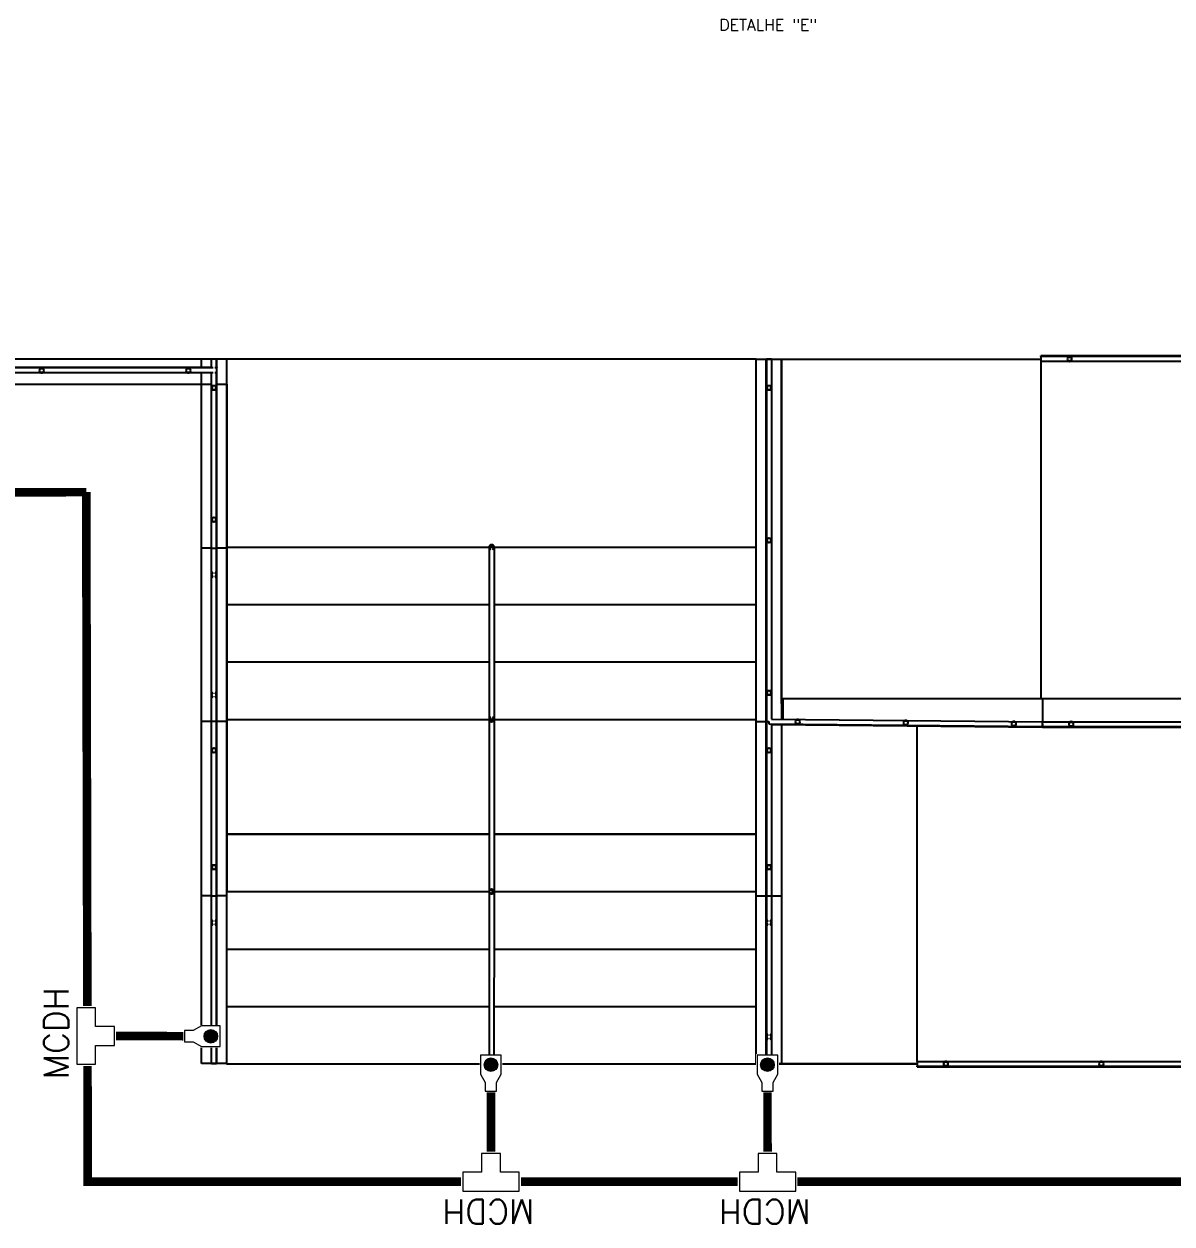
# Model space of a CAD drawing. Header units: millimetres. Extents: x -107267 to 109426, y -98906 to 83910.
# Drawn here: x -10440 to -438, y -26664 to -16213 of the extents above; entities that cross this region are included whole.
import ezdxf

# ---------------------------------------------------------------- set-up
doc = ezdxf.new("R2010")
doc.units = ezdxf.units.MM
doc.linetypes.add('ACAD_ISO12W100', pattern=[21, 12, -3, 0, -3, 0, -3])
doc.layers.add('00_m3g_spda_ater_cabo50', color=1, linetype='Continuous', lineweight=9)
doc.layers.add('0_tag_texto_preto', color=7, linetype='Continuous', lineweight=9)
doc.layers.add('Top (Plan) View-MISC', color=7, linetype='Continuous')
doc.layers.add('Top (Plan) View-STEEL', color=9, linetype='Continuous')
doc.styles.add('PDR2.0', font='romans.shx', dxfattribs={"height": 2})
doc.styles.add('ROMANS', font='romans.shx')

# ---------------------------------------------------------------- blocks, each defined once
blk = doc.blocks.new('*U24')
at = {"lineweight": 9, "style": 'PDR2.0'}
blk.add_text('MCDH', height=1.7, dxfattribs=at).set_placement((-3.015, 1.248))
at = {"color": 255, "lineweight": 0}
blk.add_wipeout([(-2.085, 0.773), (-2.085, -0.773), (-0.773, -0.773), (-0.773, -2.085), (0.773, -2.085), (0.773, -0.773), (2.085, -0.773), (2.085, 0.773)], dxfattribs=at)
at = {"lineweight": 9}
blk.add_lwpolyline([(-0.656, -0.656), (-0.656, -1.968), (0.656, -1.968), (0.656, -0.656), (1.968, -0.656), (1.968, 0.656), (0.656, 0.656), (-0.656, 0.656), (-1.968, 0.656), (-1.968, -0.656)], close=True, dxfattribs=at)
blk = doc.blocks.new('M3G_P_CONECTOR_COMP')
at = {"color": 255, "lineweight": 0}
blk.add_wipeout([(-1.14, -0.61), (-2.01, -0.61), (-2.75, -1.03), (-4.57, -1.03), (-4.57, 1.03), (-2.75, 1.03), (-2.01, 0.61), (-1.14, 0.61)], dxfattribs=at)
at = {"lineweight": 9}
h = blk.add_hatch(color=256, dxfattribs=at)
h.dxf.hatch_style = 1
edge = h.paths.add_edge_path()
edge.add_arc((-3.62, 0), 0.612, 0, 360)
blk.add_lwpolyline([(-1.24, 0.51), (-2.03, 0.51), (-2.77, 0.93), (-4.47, 0.93), (-4.47, -0.93), (-2.77, -0.93), (-2.03, -0.51), (-1.24, -0.51)], close=True, dxfattribs=at)
blk.add_circle((-3.62, 0), 0.612, dxfattribs=at)
blk = doc.blocks.new('*U354')
at = {"layer": 'Top (Plan) View-MISC', "color": 0, "linetype": 'ByBlock', "lineweight": -2}
blk.add_line((-4060, -19131), (-8674, -19131), dxfattribs=at)
blk = doc.blocks.new('*U1072')
at = {"layer": 'Top (Plan) View-MISC', "color": 0, "linetype": 'ByBlock', "lineweight": -2}
for p, q in [((-4060, -19131), (-8674, -19131)), ((-8674, -19351), (-8674, -20769)), ((-8674, -20769), (-6387, -20769)), ((-6344, -20769), (-4060, -20769))]:
    blk.add_line(p, q, dxfattribs=at)
blk = doc.blocks.new('*U1073')
at = {"layer": 'Top (Plan) View-MISC', "color": 0, "linetype": 'ByBlock', "lineweight": -2}
for p, q in [((-8674, -20769), (-8674, -21269)), ((-8674, -20769), (-8674, -20769)), ((-8674, -21269), (-6387, -21269)), ((-6344, -21269), (-4060, -21269))]:
    blk.add_line(p, q, dxfattribs=at)
blk = doc.blocks.new('*U1074')
at = {"layer": 'Top (Plan) View-MISC', "color": 0, "linetype": 'ByBlock', "lineweight": -2}
for p, q in [((-8674, -21269), (-8674, -21769)), ((-8674, -21769), (-6387, -21769)), ((-6344, -21769), (-4060, -21769))]:
    blk.add_line(p, q, dxfattribs=at)
blk = doc.blocks.new('*U1075')
at = {"layer": 'Top (Plan) View-MISC', "color": 0, "linetype": 'ByBlock', "lineweight": -2}
for p, q in [((-8674, -21769), (-8674, -22269)), ((-8674, -22269), (-6387, -22269)), ((-6365, -22269), (-6348, -22269)), ((-6344, -22269), (-4060, -22269))]:
    blk.add_line(p, q, dxfattribs=at)
blk = doc.blocks.new('*U1076')
at = {"layer": 'Top (Plan) View-MISC', "color": 0, "linetype": 'ByBlock', "lineweight": -2}
for p, q in [((-8674, -23269), (-8674, -23769)), ((-6387, -23269), (-8674, -23269)), ((-4060, -23269), (-6345, -23269)), ((-8674, -23769), (-6388, -23769)), ((-6345, -23769), (-4060, -23769))]:
    blk.add_line(p, q, dxfattribs=at)
blk = doc.blocks.new('*U1077')
at = {"layer": 'Top (Plan) View-MISC', "color": 0, "linetype": 'ByBlock', "lineweight": -2}
for p, q in [((-8674, -23769), (-8675, -23769)), ((-8675, -24269), (-6388, -24269)), ((-6346, -24269), (-4060, -24269))]:
    blk.add_line(p, q, dxfattribs=at)
blk = doc.blocks.new('*U1078')
at = {"layer": 'Top (Plan) View-MISC', "color": 0, "linetype": 'ByBlock', "lineweight": -2}
for p, q in [((-8675, -24769), (-6388, -24769)), ((-6346, -24769), (-4060, -24769))]:
    blk.add_line(p, q, dxfattribs=at)
blk = doc.blocks.new('*U1079')
at = {"layer": 'Top (Plan) View-MISC', "color": 0, "linetype": 'ByBlock', "lineweight": -2}
for p, q in [((-8675, -25267), (-8675, -25269)), ((-8675, -25269), (-6389, -25269)), ((-6385, -25269), (-6369, -25269)), ((-6346, -25269), (-4060, -25269)), ((-4060, -25269), (-4060, -25268))]:
    blk.add_line(p, q, dxfattribs=at)
blk = doc.blocks.new('*U1080')
at = {"layer": 'Top (Plan) View-MISC', "color": 0, "linetype": 'ByBlock', "lineweight": -2}
for p, q in [((-8674, -22269), (-8674, -23269)), ((-8674, -23269), (-6387, -23269)), ((-6345, -23269), (-4060, -23269))]:
    blk.add_line(p, q, dxfattribs=at)
blk = doc.blocks.new('*U1081')
at = {"layer": 'Top (Plan) View-MISC', "color": 0, "linetype": 'ByBlock', "lineweight": -2}
for p, q in [((-8675, -19131), (-8895, -19131)), ((-8895, -19203), (-8895, -19131)), ((-8675, -19131), (-8675, -20779)), ((-8895, -20779), (-8895, -19251)), ((-8807, -20779), (-8895, -20779)), ((-8895, -22288), (-8895, -20779)), ((-8675, -20779), (-8759, -20779)), ((-8675, -20779), (-8675, -22288)), ((-8807, -22288), (-8895, -22288)), ((-8895, -23806), (-8895, -22288)), ((-8675, -22288), (-8759, -22288)), ((-8675, -22288), (-8675, -23806)), ((-8807, -23806), (-8895, -23806)), ((-8895, -25267), (-8895, -23806)), ((-8675, -23806), (-8759, -23806)), ((-8675, -23806), (-8675, -25267)), ((-8675, -25267), (-8895, -25267))]:
    blk.add_line(p, q, dxfattribs=at)
blk = doc.blocks.new('*U1082')
at = {"layer": 'Top (Plan) View-MISC', "color": 0, "linetype": 'ByBlock', "lineweight": -2}
for p, q in [((-4060, -22288), (-4060, -19131)), ((-4060, -19131), (-3840, -19131)), ((-3840, -19131), (-3840, -22267)), ((-4060, -23806), (-4060, -22288)), ((-4060, -22288), (-3971, -22288)), ((-3840, -22315), (-3840, -23806)), ((-4060, -25267), (-4060, -23806)), ((-4060, -23806), (-3976, -23806)), ((-3928, -23806), (-3840, -23806)), ((-3840, -23806), (-3840, -25267)), ((-4060, -25267), (-3840, -25267)), ((-4060, -25268), (-4060, -25267)), ((-4060, -25269), (-3840, -25269)), ((-3840, -25267), (-3840, -25269))]:
    blk.add_line(p, q, dxfattribs=at)
blk = doc.blocks.new('*U1083')
at = {"layer": 'Top (Plan) View-MISC', "color": 0, "linetype": 'ByBlock', "lineweight": -2}
blk.add_line((-3840, -19131), (-1581, -19131), dxfattribs=at)
blk = doc.blocks.new('*U1085')
at = {"layer": 'Top (Plan) View-MISC', "color": 0, "linetype": 'ByBlock', "lineweight": -2}
blk.add_line((-3840, -25269), (-2658, -25269), dxfattribs=at)
blk = doc.blocks.new('*U1086')
at = {"layer": 'Top (Plan) View-MISC', "color": 0, "linetype": 'ByBlock', "lineweight": -2}
for p, q in [((-2658, -25248), (-2658, -22326)), ((8680, -25248), (8680, -22336)), ((8729, -22269), (9508, -22269)), ((-2658, -25269), (-3840, -25269)), ((-3840, -25269), (-3840, -25269))]:
    blk.add_line(p, q, dxfattribs=at)
blk = doc.blocks.new('*U1087')
at = {"layer": 'Top (Plan) View-MISC', "color": 0, "linetype": 'ByBlock', "lineweight": -2}
for p, q in [((-3840, -19131), (-1581, -19131)), ((-3840, -22131), (-3840, -19131)), ((-1578, -22090), (-1578, -19152)), ((8724, -22090), (8724, -19152)), ((9535, -19131), (9535, -19131)), ((-3828, -22131), (-3840, -22131)), ((9508, -22131), (8729, -22131))]:
    blk.add_line(p, q, dxfattribs=at)
blk = doc.blocks.new('*U1089')
at = {"layer": 'Top (Plan) View-MISC', "color": 0, "linetype": 'ByBlock', "lineweight": -2}
for p, q in [((-1567, -22090), (-3828, -22090)), ((-3828, -22090), (-3828, -22268)), ((-1567, -22090), (-1567, -22289)), ((8729, -22090), (-1567, -22090)), ((8729, -22090), (8729, -22310)), ((8729, -22310), (8729, -22310))]:
    blk.add_line(p, q, dxfattribs=at)
blk = doc.blocks.new('*U1090')
at = {"layer": 'Top (Plan) View-STEEL', "color": 0, "linetype": 'ByBlock', "lineweight": -2}
for p, q in [((-2658, -25248), (-2658, -25290)), ((-2658, -25248), (8680, -25248)), ((-2658, -25290), (8680, -25290)), ((-2658, -25295), (-2658, -25290)), ((8680, -25290), (8680, -25295)), ((-2658, -25295), (8680, -25295))]:
    blk.add_line(p, q, dxfattribs=at)
for centre, start, end in [((-2409, -25269), 3.5392, 176.4608), ((-2409, -25269), 183.5392, 356.4608), ((-1054, -25269), 3.5392, 176.4608), ((-1054, -25269), 183.5392, 356.4608), ((301, -25269), 3.5392, 176.4608), ((301, -25269), 183.5392, 356.4608), ((1656, -25269), 3.5392, 176.4608), ((1656, -25269), 183.5392, 356.4608), ((3011, -25269), 3.5392, 176.4608), ((3011, -25269), 183.5392, 356.4608), ((4366, -25269), 3.5392, 176.4608), ((4366, -25269), 183.5392, 356.4608), ((5721, -25269), 3.5392, 176.4608), ((5721, -25269), 183.5392, 356.4608), ((7076, -25269), 3.5392, 176.4608), ((7076, -25269), 183.5392, 356.4608), ((8431, -25269), 3.5392, 176.4608), ((8431, -25269), 183.5392, 356.4608)]:
    blk.add_arc(centre, 21.2, start, end, dxfattribs=at)
at = {"layer": 'Top (Plan) View-STEEL', "color": 0, "linetype": 'ByBlock', "lineweight": -2, "extrusion": (0, 0, -1)}
for centre, start, end in [((2409, -25269), 4.1694, 175.8306), ((2409, -25269), 184.1694, 355.8306), ((1054, -25269), 4.1694, 175.8306), ((1054, -25269), 184.1694, 355.8306), ((-301, -25269), 4.1694, 175.8306), ((-301, -25269), 184.1694, 355.8306), ((-1656, -25269), 4.1694, 175.8306), ((-1656, -25269), 184.1694, 355.8306), ((-3011, -25269), 4.1694, 175.8306), ((-3011, -25269), 184.1694, 355.8306), ((-4366, -25269), 4.1694, 175.8306), ((-4366, -25269), 184.1694, 355.8306), ((-5721, -25269), 4.1694, 175.8306), ((-5721, -25269), 184.1694, 355.8306), ((-7076, -25269), 4.1694, 175.8306), ((-7076, -25269), 184.1694, 355.8306), ((-8431, -25269), 4.1694, 175.8306), ((-8431, -25269), 184.1694, 355.8306)]:
    blk.add_arc(centre, 18, start, end, dxfattribs=at)
blk = doc.blocks.new('*U1093')
at = {"layer": 'Top (Plan) View-STEEL', "color": 0, "linetype": 'ByBlock', "lineweight": -2}
for p, q in [((-1581, -19109), (-1581, -19104)), ((3477, -19104), (-1581, -19104)), ((-1581, -19109), (-1581, -19131)), ((9529, -19109), (-1581, -19109)), ((9529, -19131), (9529, -19109)), ((-1581, -19131), (-1581, -19152)), ((9508, -19152), (-1581, -19152))]:
    blk.add_line(p, q, dxfattribs=at)
for centre, start, end in [((-1331, -19131), 3.862, 176.138), ((-5, -19131), 3.862, 176.138), ((1321, -19131), 3.862, 176.138), ((2648, -19131), 3.862, 176.138), ((3974, -19131), 3.862, 176.138), ((5301, -19131), 3.862, 176.138), ((6627, -19131), 3.862, 176.138), ((7953, -19131), 3.862, 176.138), ((9280, -19131), 3.862, 176.138), ((-1331, -19131), 183.862, 356.138), ((-5, -19131), 183.862, 356.138), ((1321, -19131), 183.862, 356.138), ((2648, -19131), 183.862, 356.138), ((3974, -19131), 183.862, 356.138), ((5301, -19131), 183.862, 356.138), ((6627, -19131), 183.862, 356.138), ((7953, -19131), 183.862, 356.138), ((9280, -19131), 183.862, 356.138)]:
    blk.add_arc(centre, 21.2, start, end, dxfattribs=at)
at = {"layer": 'Top (Plan) View-STEEL', "color": 0, "linetype": 'ByBlock', "lineweight": -2, "extrusion": (0, 0, -1)}
for centre, start, end in [((1331, -19131), 4.55, 175.45), ((5, -19131), 4.55, 175.45), ((-1321, -19131), 4.55, 175.45), ((-2648, -19131), 4.55, 175.45), ((-3974, -19131), 4.55, 175.45), ((-5301, -19131), 4.55, 175.45), ((-6627, -19131), 4.55, 175.45), ((-7953, -19131), 4.55, 175.45), ((-9280, -19131), 4.55, 175.45), ((1331, -19131), 184.55, 355.45), ((5, -19131), 184.55, 355.45), ((-1321, -19131), 184.55, 355.45), ((-2648, -19131), 184.55, 355.45), ((-3974, -19131), 184.55, 355.45), ((-5301, -19131), 184.55, 355.45), ((-6627, -19131), 184.55, 355.45), ((-7953, -19131), 184.55, 355.45), ((-9280, -19131), 184.55, 355.45)]:
    blk.add_arc(centre, 18, start, end, dxfattribs=at)
blk = doc.blocks.new('*U1094')
at = {"layer": 'Top (Plan) View-STEEL', "color": 0, "linetype": 'ByBlock', "lineweight": -2}
for p, q in [((-3950, -22288), (-3950, -22309)), ((-3950, -22309), (-1567, -22331)), ((-3928, -22267), (-1567, -22289)), ((-3928, -22314), (-1567, -22336)), ((-1567, -22310), (-1566, -22289)), ((-1567, -22331), (-1567, -22310)), ((-1567, -22331), (-1567, -22336))]:
    blk.add_line(p, q, dxfattribs=at)
for centre, start, end in [((-3700, -22290), 0.0539, 178.8765), ((-3700, -22290), 180.0539, 358.8765), ((-2758, -22299), 0.0539, 178.8765), ((-2758, -22299), 180.0539, 358.8765), ((-1817, -22308), 0.0539, 178.8765), ((-1817, -22308), 180.0539, 358.8765)]:
    blk.add_arc(centre, 21.2, start, end, dxfattribs=at)
at = {"layer": 'Top (Plan) View-STEEL', "color": 0, "linetype": 'ByBlock', "lineweight": -2, "extrusion": (0, 0, -1)}
for centre, start, end in [((3700, -22290), 1.2281, 179.8414), ((3700, -22290), 181.2281, 359.8414), ((2758, -22299), 1.2281, 179.8414), ((2758, -22299), 181.2281, 359.8414), ((1817, -22308), 1.2281, 179.8414), ((1817, -22308), 181.2281, 359.8414)]:
    blk.add_arc(centre, 18, start, end, dxfattribs=at)
blk = doc.blocks.new('*U1095')
at = {"layer": 'Top (Plan) View-STEEL', "color": 0, "linetype": 'ByBlock', "lineweight": -2}
for p, q in [((-1567, -22289), (8729, -22289)), ((-1567, -22308), (-1567, -22331)), ((-1567, -22331), (8729, -22331)), ((-1567, -22336), (-1567, -22331)), ((-1567, -22336), (8729, -22336)), ((8729, -22310), (8729, -22289)), ((8729, -22331), (8729, -22310)), ((8729, -22331), (8729, -22336))]:
    blk.add_line(p, q, dxfattribs=at)
for centre, start, end in [((-1317, -22310), 3.4505, 176.5495), ((-1317, -22310), 183.4505, 356.5495), ((82, -22310), 3.4505, 176.5495), ((82, -22310), 183.4505, 356.5495), ((1482, -22310), 3.4505, 176.5495), ((1482, -22310), 183.4505, 356.5495), ((2881, -22310), 3.4505, 176.5495), ((2881, -22310), 183.4505, 356.5495), ((4281, -22310), 3.4505, 176.5495), ((4281, -22310), 183.4505, 356.5495), ((5680, -22310), 3.4505, 176.5495), ((5680, -22310), 183.4505, 356.5495), ((7080, -22310), 3.4505, 176.5495), ((7080, -22310), 183.4505, 356.5495), ((8479, -22310), 3.4505, 176.5495), ((8479, -22310), 183.4505, 356.5495)]:
    blk.add_arc(centre, 21.2, start, end, dxfattribs=at)
at = {"layer": 'Top (Plan) View-STEEL', "color": 0, "linetype": 'ByBlock', "lineweight": -2, "extrusion": (0, 0, -1)}
for centre, start, end in [((1317, -22310), 4.0648, 175.9352), ((1317, -22310), 184.0648, 355.9352), ((-82, -22310), 4.0648, 175.9352), ((-82, -22310), 184.0648, 355.9352), ((-1482, -22310), 4.0648, 175.9352), ((-1482, -22310), 184.0648, 355.9352), ((-2881, -22310), 4.0648, 175.9352), ((-2881, -22310), 184.0648, 355.9352), ((-4281, -22310), 4.0648, 175.9352), ((-4281, -22310), 184.0648, 355.9352), ((-5680, -22310), 4.0648, 175.9352), ((-5680, -22310), 184.0648, 355.9352), ((-7080, -22310), 4.0648, 175.9352), ((-7080, -22310), 184.0648, 355.9352), ((-8479, -22310), 4.0648, 175.9352), ((-8479, -22310), 184.0648, 355.9352)]:
    blk.add_arc(centre, 18, start, end, dxfattribs=at)
blk = doc.blocks.new('*U1096')
at = {"layer": 'Top (Plan) View-STEEL', "color": 0, "linetype": 'ByBlock', "lineweight": -2}
for p, q in [((-3976, -19131), (-3971, -19131)), ((-3976, -19131), (-3976, -22288)), ((-3928, -19131), (-3971, -19131)), ((-3971, -19131), (-3971, -22288)), ((-3928, -19131), (-3928, -22267)), ((-3971, -22288), (-3976, -22288)), ((-3971, -22288), (-3950, -22288))]:
    blk.add_line(p, q, dxfattribs=at)
for centre in [(-3950, -19381), (-3950, -20709), (-3950, -22038)]:
    blk.add_circle(centre, 21.2, dxfattribs=at)
at = {"layer": 'Top (Plan) View-STEEL', "color": 0, "linetype": 'ByBlock', "lineweight": -2, "extrusion": (0, 0, -1)}
for centre in [(3950, -19381), (3950, -20709), (3950, -22038)]:
    blk.add_circle(centre, 18, dxfattribs=at)
blk = doc.blocks.new('*U1119')
at = {"layer": 'Top (Plan) View-STEEL', "color": 0, "linetype": 'ByBlock', "lineweight": -2}
for p, q in [((-8807, -25267), (-8807, -23806)), ((-8764, -25267), (-8764, -23806)), ((-8764, -23806), (-8759, -23806)), ((-8759, -25267), (-8759, -23806)), ((-8807, -25267), (-8764, -25267)), ((-8759, -25267), (-8764, -25267))]:
    blk.add_line(p, q, dxfattribs=at)
for centre, start, end in [((-8785, -24039), 110.9566, 249.0434), ((-8785, -24039), 290.9566, 69.0434), ((-8785, -25034), 110.9566, 249.0434), ((-8785, -25034), 290.9566, 69.0434)]:
    blk.add_arc(centre, 21.2, start, end, dxfattribs=at)
at = {"layer": 'Top (Plan) View-STEEL', "color": 0, "linetype": 'ByBlock', "lineweight": -2, "extrusion": (0, 0, -1)}
for centre, start, end in [((8785, -24039), 294.9132, 65.0868), ((8785, -24039), 114.9132, 245.0868), ((8785, -25034), 294.9132, 65.0868), ((8785, -25034), 114.9132, 245.0868)]:
    blk.add_arc(centre, 18, start, end, dxfattribs=at)
blk = doc.blocks.new('*U1120')
at = {"layer": 'Top (Plan) View-STEEL', "color": 0, "linetype": 'ByBlock', "lineweight": -2}
for p, q in [((-8764, -22288), (-8807, -22288)), ((-8807, -23806), (-8807, -22288)), ((-8764, -23806), (-8764, -22288)), ((-8759, -23806), (-8759, -22288)), ((-8807, -23806), (-8764, -23806))]:
    blk.add_line(p, q, dxfattribs=at)
for centre in [(-8785, -22538), (-8785, -23556)]:
    blk.add_circle(centre, 21.2, dxfattribs=at)
at = {"layer": 'Top (Plan) View-STEEL', "color": 0, "linetype": 'ByBlock', "lineweight": -2, "extrusion": (0, 0, -1)}
for centre in [(8785, -22538), (8785, -23556)]:
    blk.add_circle(centre, 18, dxfattribs=at)
blk = doc.blocks.new('*U1121')
at = {"layer": 'Top (Plan) View-STEEL', "color": 0, "linetype": 'ByBlock', "lineweight": -2}
for p, q in [((-8807, -22288), (-8807, -20779)), ((-8764, -22288), (-8764, -20779)), ((-8764, -20779), (-8759, -20779)), ((-8759, -22288), (-8759, -20779)), ((-8759, -22288), (-8764, -22288))]:
    blk.add_line(p, q, dxfattribs=at)
for centre, start, end in [((-8785, -21010), 112.6028, 247.3972), ((-8785, -21010), 292.6028, 67.3972), ((-8785, -22057), 112.6028, 247.3972), ((-8785, -22057), 292.6028, 67.3972)]:
    blk.add_arc(centre, 21.2, start, end, dxfattribs=at)
at = {"layer": 'Top (Plan) View-STEEL', "color": 0, "linetype": 'ByBlock', "lineweight": -2, "extrusion": (0, 0, -1)}
for centre, start, end in [((8785, -21010), 296.915, 63.085), ((8785, -21010), 116.915, 243.085), ((8785, -22057), 296.915, 63.085), ((8785, -22057), 116.915, 243.085)]:
    blk.add_arc(centre, 18, start, end, dxfattribs=at)
blk = doc.blocks.new('*U1122')
at = {"layer": 'Top (Plan) View-STEEL', "color": 0, "linetype": 'ByBlock', "lineweight": -2}
for p, q in [((-8764, -19131), (-8807, -19131)), ((-8807, -19208), (-8807, -19131)), ((-8764, -19208), (-8764, -19131)), ((-8764, -19131), (-8759, -19131)), ((-8759, -19203), (-8759, -19131)), ((-8807, -20779), (-8807, -19251)), ((-8764, -20779), (-8764, -19251)), ((-8759, -20779), (-8759, -19251)), ((-8807, -20779), (-8764, -20779))]:
    blk.add_line(p, q, dxfattribs=at)
for centre in [(-8785, -19381), (-8785, -20529)]:
    blk.add_circle(centre, 21.2, dxfattribs=at)
at = {"layer": 'Top (Plan) View-STEEL', "color": 0, "linetype": 'ByBlock', "lineweight": -2, "extrusion": (0, 0, -1)}
for centre in [(8785, -19381), (8785, -20529)]:
    blk.add_circle(centre, 18, dxfattribs=at)
blk = doc.blocks.new('*U1123')
at = {"layer": 'Top (Plan) View-MISC', "color": 0, "linetype": 'ByBlock', "lineweight": -2}
for p, q in [((-13090, -19131), (-13090, -19203)), ((-8674, -19131), (-13090, -19131)), ((-8674, -19351), (-8674, -19131)), ((-13090, -19251), (-13090, -19351)), ((-13090, -19351), (-8807, -19351)), ((-8759, -19351), (-8674, -19351))]:
    blk.add_line(p, q, dxfattribs=at)
blk = doc.blocks.new('*U1124')
at = {"layer": 'Top (Plan) View-STEEL', "color": 0, "linetype": 'ByBlock', "lineweight": -2}
for p, q in [((-13090, -19208), (-13090, -19203)), ((-8807, -19203), (-13090, -19203)), ((-13090, -19208), (-13090, -19230)), ((-8793, -19208), (-13090, -19208)), ((-13090, -19230), (-13090, -19251)), ((-8759, -19208), (-8778, -19208)), ((-8759, -19203), (-8764, -19203)), ((-8759, -19203), (-8759, -19208)), ((-8759, -19251), (-8759, -19208)), ((-8793, -19251), (-13090, -19251)), ((-8759, -19251), (-8778, -19251))]:
    blk.add_line(p, q, dxfattribs=at)
for centre, start, end in [((-12840, -19230), 0.2646, 179.7354), ((-12840, -19230), 180.2646, 359.7354), ((-11563, -19230), 0.2646, 179.7354), ((-11563, -19230), 180.2646, 359.7354), ((-10286, -19230), 0.2646, 179.7354), ((-10286, -19230), 180.2646, 359.7354), ((-9009, -19230), 0.2646, 179.7354), ((-9009, -19230), 180.2646, 359.7354)]:
    blk.add_arc(centre, 21.2, start, end, dxfattribs=at)
at = {"layer": 'Top (Plan) View-STEEL', "color": 0, "linetype": 'ByBlock', "lineweight": -2, "extrusion": (0, 0, -1)}
for centre, start, end in [((12840, -19230), 0.3117, 179.6883), ((12840, -19230), 180.3117, 359.6883), ((11563, -19230), 0.3117, 179.6883), ((11563, -19230), 180.3117, 359.6883), ((10286, -19230), 0.3117, 179.6883), ((10286, -19230), 180.3117, 359.6883), ((9009, -19230), 0.3117, 179.6883), ((9009, -19230), 180.3117, 359.6883)]:
    blk.add_arc(centre, 18, start, end, dxfattribs=at)
blk = doc.blocks.new('*U1125')
at = {"layer": 'Top (Plan) View-STEEL', "color": 0, "linetype": 'ByBlock', "lineweight": -2}
for p, q in [((-3976, -22288), (-3976, -23806)), ((-3971, -22288), (-3971, -23806)), ((-3928, -22309), (-3928, -23806)), ((-3971, -23806), (-3928, -23806))]:
    blk.add_line(p, q, dxfattribs=at)
for centre in [(-3950, -22538), (-3950, -23556)]:
    blk.add_circle(centre, 21.2, dxfattribs=at)
at = {"layer": 'Top (Plan) View-STEEL', "color": 0, "linetype": 'ByBlock', "lineweight": -2, "extrusion": (0, 0, -1)}
for centre in [(3950, -22538), (3950, -23556)]:
    blk.add_circle(centre, 18, dxfattribs=at)
blk = doc.blocks.new('*U1126')
at = {"layer": 'Top (Plan) View-STEEL', "color": 0, "linetype": 'ByBlock', "lineweight": -2}
for p, q in [((-3976, -23806), (-3971, -23806)), ((-3976, -23806), (-3976, -25267)), ((-3971, -23806), (-3971, -25267)), ((-3928, -23806), (-3928, -25267)), ((-3971, -25267), (-3976, -25267)), ((-3971, -25267), (-3950, -25267)), ((-3950, -25267), (-3928, -25267))]:
    blk.add_line(p, q, dxfattribs=at)
for centre, start, end in [((-3950, -24039), 110.9566, 249.0434), ((-3950, -24039), 290.9566, 69.0434), ((-3950, -25034), 110.9566, 249.0434), ((-3950, -25034), 290.9566, 69.0434)]:
    blk.add_arc(centre, 21.2, start, end, dxfattribs=at)
at = {"layer": 'Top (Plan) View-STEEL', "color": 0, "linetype": 'ByBlock', "lineweight": -2, "extrusion": (0, 0, -1)}
for centre, start, end in [((3950, -24039), 294.9132, 65.0868), ((3950, -24039), 114.9132, 245.0868), ((3950, -25034), 294.9132, 65.0868), ((3950, -25034), 114.9132, 245.0868)]:
    blk.add_arc(centre, 18, start, end, dxfattribs=at)
blk = doc.blocks.new('*U1127')
at = {"layer": 'Top (Plan) View-STEEL', "color": 0, "linetype": 'ByBlock', "lineweight": -2}
for p, q in [((-6387, -20769), (-6387, -22269)), ((-6348, -20769), (-6384, -20769)), ((-6344, -20769), (-6344, -22269)), ((-6366, -22269), (-6348, -22269))]:
    blk.add_line(p, q, dxfattribs=at)
for centre, start, end in [((-6366, -20769), 90, 246.8934), ((-6366, -20769), 293.1066, 90), ((-6366, -22269), 113.1066, 180), ((-6366, -22269), 359.9999, 66.8934)]:
    blk.add_arc(centre, 21.2, start, end, dxfattribs=at)
at = {"layer": 'Top (Plan) View-STEEL', "color": 0, "linetype": 'ByBlock', "lineweight": -2, "extrusion": (0, 0, -1)}
for centre, start, end in [((6366, -20769), 297.5299, 90), ((6366, -20769), 90, 242.4701), ((6366, -22269), 13.9315, 62.4701), ((6366, -22269), 117.5299, 166.0685), ((6366, -22269), 326.0291, 360), ((6366, -22269), 180.0001, 214.0145)]:
    blk.add_arc(centre, 18, start, end, dxfattribs=at)
blk = doc.blocks.new('*U1128')
at = {"layer": 'Top (Plan) View-STEEL', "color": 0, "linetype": 'ByBlock', "lineweight": -2}
for p, q in [((-6387, -22269), (-6388, -23769)), ((-6366, -22269), (-6384, -22269)), ((-6348, -22269), (-6366, -22269)), ((-6344, -22269), (-6345, -23769)), ((-6367, -23769), (-6349, -23769))]:
    blk.add_line(p, q, dxfattribs=at)
blk.add_circle((-6367, -23769), 21.2, dxfattribs=at)
at = {"layer": 'Top (Plan) View-STEEL', "color": 0, "linetype": 'ByBlock', "lineweight": -2, "extrusion": (0, 0, -1)}
for centre, start, end in [((6366, -22269), 180, 42.0998), ((6366, -22269), 137.9002, 180), ((6367, -23769), 180, 10.6299), ((6367, -23769), 169.4415, 180)]:
    blk.add_arc(centre, 18, start, end, dxfattribs=at)
at = {"layer": 'Top (Plan) View-STEEL', "color": 0, "linetype": 'ByBlock', "lineweight": -2}
for start, end in [(168.2044, 360), (0, 11.7956)]:
    blk.add_arc((-6366, -22269), 21.2, start, end, dxfattribs=at)
blk = doc.blocks.new('*U1129')
at = {"layer": 'Top (Plan) View-STEEL', "color": 0, "linetype": 'ByBlock', "lineweight": -2}
for p, q in [((-6388, -23769), (-6389, -25269)), ((-6345, -23769), (-6346, -25269)), ((-6385, -25269), (-6367, -25269)), ((-6367, -25269), (-6349, -25269))]:
    blk.add_line(p, q, dxfattribs=at)
for centre, start, end in [((-6367, -23769), 179.9642, 252.2194), ((-6367, -23769), 89.9643, 170.9835), ((-6367, -23769), 8.9451, 89.9643), ((-6367, -23769), 287.7092, 0.0001), ((-6367, -25269), 107.7092, 72.2194)]:
    blk.add_arc(centre, 21.2, start, end, dxfattribs=at)
at = {"layer": 'Top (Plan) View-STEEL', "color": 0, "linetype": 'ByBlock', "lineweight": -2, "extrusion": (0, 0, -1)}
for centre, start, end in [((6367, -23769), 0.0358, 90.0357), ((6367, -23769), 90.0357, 179.9998), ((6367, -25269), 111.0722, 68.9992)]:
    blk.add_arc(centre, 18, start, end, dxfattribs=at)

msp = doc.modelspace()

# ---------------------------------------------------------------- linework, layer by layer
at = {"layer": '00_m3g_spda_ater_cabo50', "linetype": 'ACAD_ISO12W100', "lineweight": -2, "const_width": 75}
for points in [[(-13981, -16311), (-13985, -20299), (-9898, -20290)], [(-9898, -20290), (-9885, -26295), (10555, -26295), (10555, -16293)], [(-9652, -25026), (-8828, -25029)]]:
    msp.add_lwpolyline(points, dxfattribs=at)
at = {"layer": '00_m3g_spda_ater_cabo50', "linetype": 'ACAD_ISO12W100', "lineweight": -2, "const_width": 75, "elevation": 6590}
for points in [[(-6372, -25318), (-6372, -26369)], [(-3963, -25318), (-3962, -26369)]]:
    msp.add_lwpolyline(points, dxfattribs=at)

# ---------------------------------------------------------------- block references
at = {"layer": 'Top (Plan) View-MISC'}
for name in ['*U354', '*U1093', '*U1123', '*U1124', '*U1081', '*U1122', '*U1072', '*U1082', '*U1096', '*U1083', '*U1087', '*U1121', '*U1073', '*U1074', '*U1075', '*U1089', '*U1120', '*U1080', '*U1125', '*U1094', '*U1086', '*U1095', '*U1076', '*U1119', '*U1077', '*U1126', '*U1078', '*U1079', '*U1085', '*U1090']:
    msp.add_blockref(name, (0, 0), dxfattribs=at)
at = {"layer": 'Top (Plan) View-STEEL'}
for name in ['*U1127', '*U1128', '*U1129']:
    msp.add_blockref(name, (0, 0), dxfattribs=at)

# ---------------------------------------------------------------- texts
at = {"layer": '0_tag_texto_preto', "color": 1, "insert": (-3956, -15836), "char_height": 100, "width": 4022.28, "attachment_point": 2, "style": 'ROMANS'}
msp.add_mtext('\\pxqc;CABO COBRE NU #50mm² (7 FIOS DE Ø3,0mm)\\P{\\C256;\\PDETALHE "E"}', dxfattribs=at)

# ---------------------------------------------------------------- next in the draw order: block references
at = {"layer": '00_m3g_spda_ater_cabo50', "xscale": 125, "yscale": 125, "zscale": 125}
for p, rotation in [((-9898, -25026), 90), ((-6372, -26295), 180), ((-3962, -26295), 180)]:
    msp.add_blockref('*U24', p, dxfattribs=dict(at, rotation=rotation))
at = {"layer": '00_m3g_spda_ater_cabo50', "linetype": 'ACAD_ISO12W100', "lineweight": -2, "xscale": 96.7890579647965, "yscale": 96.7890579647965, "zscale": 96.7890579647965}
for p, rotation in [((-9163, -25029), 180), ((-6372, -25627, 6590), 270), ((-3963, -25627, 6590), 270)]:
    msp.add_blockref('M3G_P_CONECTOR_COMP', p, dxfattribs=dict(at, rotation=rotation))

doc.saveas('drawing.dxf')
